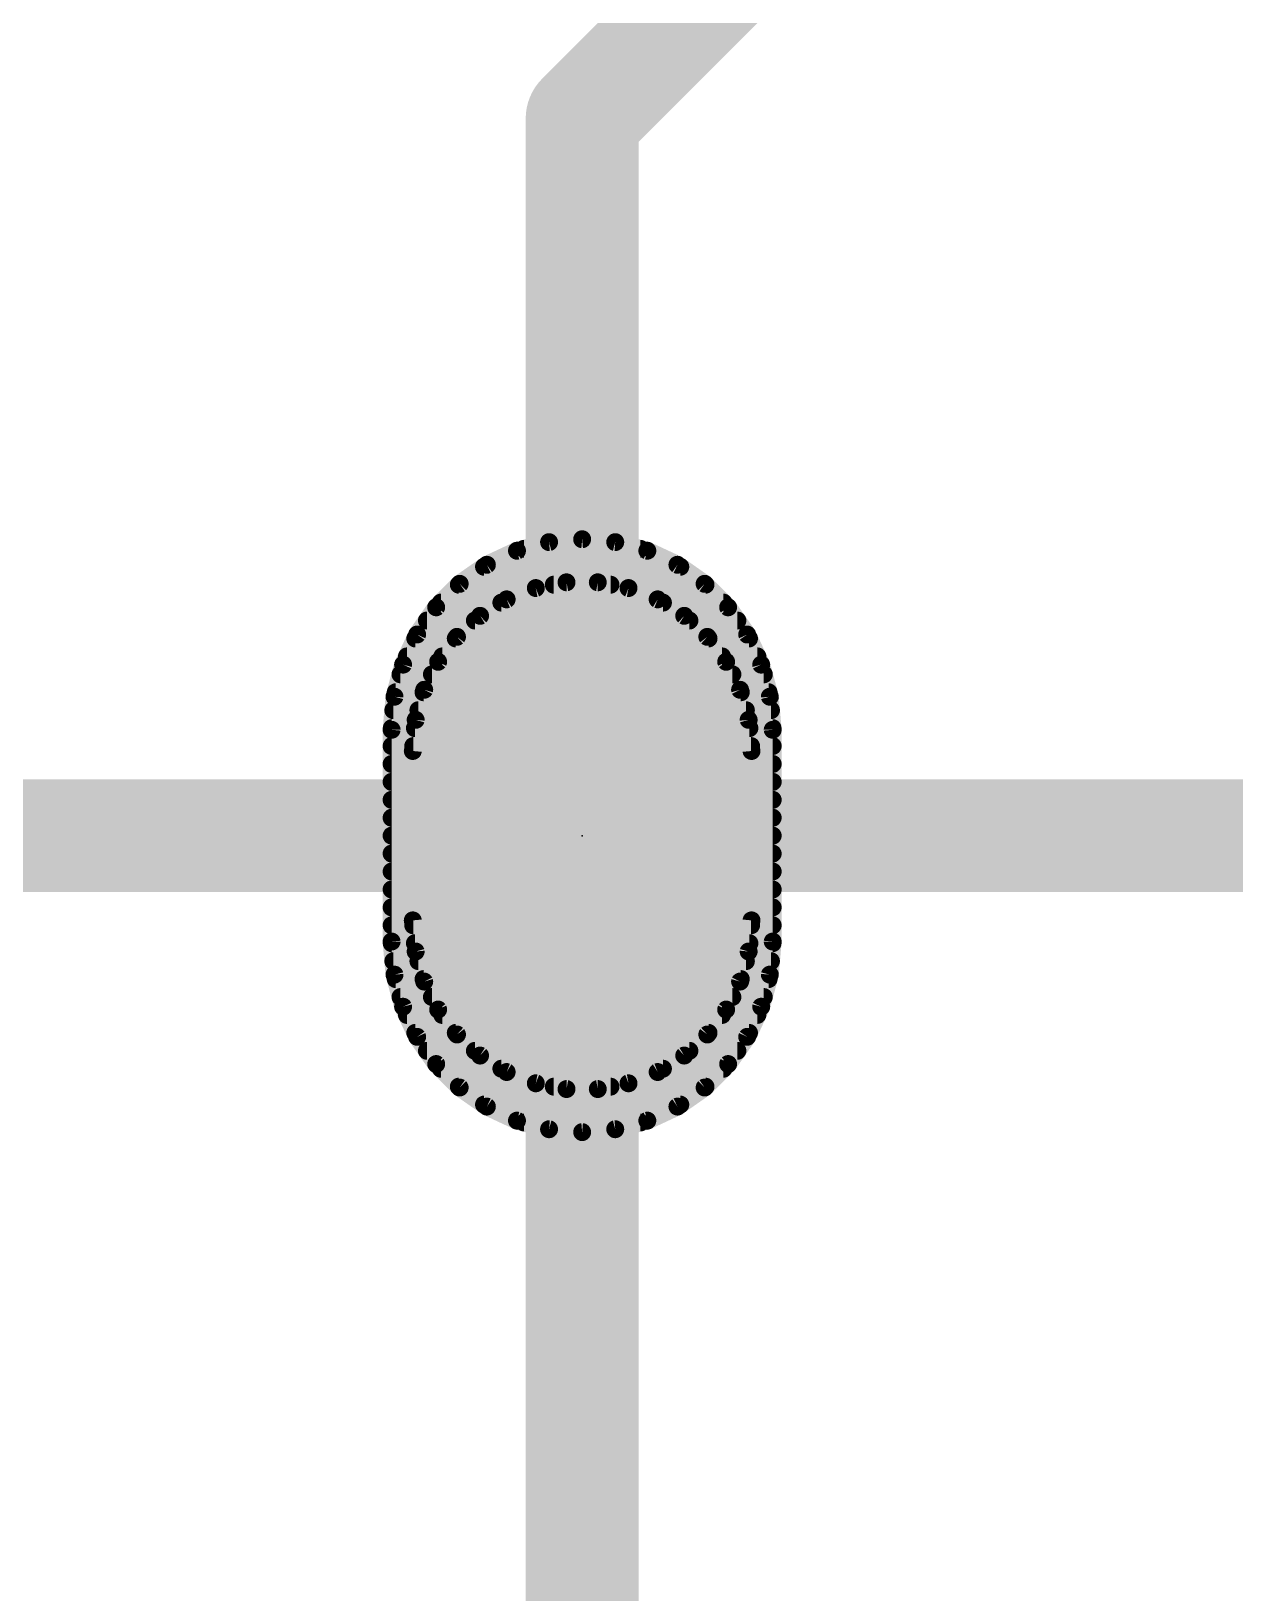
# Model space of a CAD drawing. Extents: x 1 to 105, y 18 to 66.
# Drawn here: x 50.71 to 59.23, y 44.17 to 55.23 of the extents above; entities that cross this region are included whole.
import ezdxf

# ---------------------------------------------------------------- set-up
doc = ezdxf.new("R2010")
doc.units = 0
for name, color, linetype in [('17', 122, 'CONTINUOUS'), ('2', 41, 'CONTINUOUS'), ('23', 53, 'CONTINUOUS'), ('29', 251, 'CONTINUOUS'), ('30', 251, 'CONTINUOUS'), ('4', 41, 'CONTINUOUS'), ('44', 251, 'CONTINUOUS'), ('5', 83, 'CONTINUOUS')]:
    doc.layers.add(name, color=color, linetype=linetype)

# ---------------------------------------------------------------- blocks, each defined once
blk = doc.blocks.new('RECT')
blk.add_solid([(-0.5, -0.5), (0.5, -0.5), (-0.5, 0.5), (0.5, 0.5)])
blk = doc.blocks.new('ROUNDP')
at = {"const_width": 0.5}
blk.add_lwpolyline([(0, -0.25, 1), (0, 0.25, 1), (0, -0.25)], format="xyb", dxfattribs=at)

msp = doc.modelspace()

# ---------------------------------------------------------------- linework, layer by layer
at = {"layer": '2', "const_width": 0.127}
for points in [[(54.3756, 51.6095), (54.1483, 51.5486)], [(54.61, 51.63), (54.3756, 51.6095)], [(54.8444, 51.6095), (54.61, 51.63)], [(55.0717, 51.5486), (54.8444, 51.6095)], [(54.1483, 51.5486), (53.935, 51.4491)], [(54.1983, 51.562), (55.0217, 51.562)], [(55.285, 51.4491), (55.0717, 51.5486)], [(53.935, 51.4491), (53.7422, 51.3142)], [(53.9148, 51.435), (55.3052, 51.435)], [(55.4778, 51.3142), (55.285, 51.4491)], [(53.7422, 51.3142), (53.5758, 51.1478)], [(53.7361, 51.308), (55.4839, 51.308)], [(55.6442, 51.1478), (55.4778, 51.3142)], [(53.6091, 51.181), (55.6109, 51.181)], [(53.5758, 51.1478), (53.4409, 50.955)], [(53.5102, 51.054), (55.7098, 51.054)], [(55.7791, 50.955), (55.6442, 51.1478)], [(53.4409, 50.955), (53.3414, 50.7417)], [(55.8786, 50.7417), (55.7791, 50.955)], [(53.4278, 50.927), (55.7922, 50.927)], [(53.3414, 50.7417), (53.2805, 50.5144)], [(53.3686, 50.8), (55.8514, 50.8)], [(55.9395, 50.5144), (55.8786, 50.7417)], [(53.323, 50.673), (55.897, 50.673)], [(53.2805, 50.5144), (53.26, 50.28)], [(53.289, 50.546), (55.931, 50.546)], [(55.96, 50.28), (55.9395, 50.5144)], [(53.2722, 50.419), (55.9478, 50.419)], [(53.26, 50.28), (53.26, 48.78)], [(53.2611, 50.292), (55.959, 50.292)], [(55.96, 48.78), (55.96, 50.28)], [(53.26, 50.165), (55.96, 50.165)], [(53.26, 50.038), (55.96, 50.038)], [(53.26, 49.911), (55.96, 49.911)], [(53.26, 49.784), (55.96, 49.784)], [(53.26, 49.657), (55.96, 49.657)], [(53.26, 49.53), (55.96, 49.53)], [(53.26, 49.403), (55.96, 49.403)], [(53.26, 49.276), (55.96, 49.276)], [(53.26, 49.149), (55.96, 49.149)], [(53.26, 49.022), (55.96, 49.022)], [(53.26, 48.895), (55.96, 48.895)], [(53.26, 48.78), (53.2805, 48.5456)], [(53.261, 48.768), (55.959, 48.768)], [(55.9395, 48.5456), (55.96, 48.78)], [(53.2722, 48.641), (55.9478, 48.641)], [(53.2805, 48.5456), (53.3414, 48.3183)], [(53.289, 48.514), (55.931, 48.514)], [(55.8786, 48.3183), (55.9395, 48.5456)], [(53.323, 48.387), (55.897, 48.387)], [(53.3414, 48.3183), (53.4409, 48.105)], [(55.7791, 48.105), (55.8786, 48.3183)], [(53.3686, 48.26), (55.8514, 48.26)], [(53.4278, 48.133), (55.7922, 48.133)], [(53.4409, 48.105), (53.5758, 47.9122)], [(55.6442, 47.9122), (55.7791, 48.105)], [(53.5102, 48.006), (55.7098, 48.006)], [(53.5758, 47.9122), (53.7422, 47.7458)], [(53.6091, 47.879), (55.6109, 47.879)], [(55.4778, 47.7458), (55.6442, 47.9122)], [(53.7361, 47.752), (55.4839, 47.752)], [(53.7422, 47.7458), (53.935, 47.6109)], [(55.285, 47.6109), (55.4778, 47.7458)], [(53.9148, 47.625), (55.3052, 47.625)], [(53.935, 47.6109), (54.1483, 47.5114)], [(54.1483, 47.5114), (54.3756, 47.4505)], [(54.8444, 47.4505), (55.0717, 47.5114)], [(55.0717, 47.5114), (55.285, 47.6109)], [(54.1983, 47.498), (55.0217, 47.498)], [(54.3756, 47.4505), (54.61, 47.43)], [(54.61, 47.43), (54.8444, 47.4505)]]:
    msp.add_lwpolyline(points, dxfattribs=at)
at = {"layer": '2', "const_width": 0.0635}
for points in [[(54.3728, 51.6411, 1), (54.3783, 51.5779)], [(54.3838, 51.5788, 1), (54.3674, 51.6402)], [(54.6128, 51.6616, 1), (54.6072, 51.5984)], [(54.6128, 51.5984, 1), (54.6072, 51.6616)], [(54.8526, 51.6402, 1), (54.8362, 51.5788)], [(54.8417, 51.5779, 1), (54.8472, 51.6411)], [(54.1401, 51.5793, 1), (54.1565, 51.5179)], [(54.1617, 51.5198, 1), (54.1349, 51.5774)], [(54.1983, 51.5938, 1), (54.1983, 51.5303)], [(55.0217, 51.5303, 1), (55.0217, 51.5938)], [(55.0851, 51.5774, 1), (55.0583, 51.5198)], [(55.0635, 51.5179, 1), (55.0799, 51.5793)], [(53.9148, 51.4668, 1), (53.9148, 51.4032)], [(53.9216, 51.4779, 1), (53.9484, 51.4204)], [(53.9532, 51.4231, 1), (53.9168, 51.4751)], [(55.3032, 51.4751, 1), (55.2668, 51.4231)], [(55.2716, 51.4204, 1), (55.2984, 51.4779)], [(55.3052, 51.4032, 1), (55.3052, 51.4668)], [(53.7361, 51.3398, 1), (53.7361, 51.2762)], [(53.724, 51.3402, 1), (53.7604, 51.2882)], [(53.7647, 51.2917, 1), (53.7198, 51.3366)], [(55.5002, 51.3366, 1), (55.4553, 51.2917)], [(55.4596, 51.2882, 1), (55.496, 51.3402)], [(55.4839, 51.2762, 1), (55.4839, 51.3398)], [(53.6091, 51.2128, 1), (53.6091, 51.1493)], [(55.6109, 51.1493, 1), (55.6109, 51.2128)], [(53.5102, 51.0858, 1), (53.5102, 51.0222)], [(53.5534, 51.1702, 1), (53.5983, 51.1253)], [(53.6018, 51.1296, 1), (53.5498, 51.166)], [(55.6702, 51.166, 1), (55.6182, 51.1296)], [(55.6217, 51.1253, 1), (55.6666, 51.1702)], [(55.7098, 51.0222, 1), (55.7098, 51.0858)], [(53.4149, 50.9732, 1), (53.4669, 50.9368)], [(53.4696, 50.9416, 1), (53.4121, 50.9684)], [(55.8079, 50.9684, 1), (55.7504, 50.9416)], [(55.7531, 50.9368, 1), (55.8051, 50.9732)], [(53.4278, 50.9588, 1), (53.4278, 50.8952)], [(55.7922, 50.8952, 1), (55.7922, 50.9588)], [(53.3126, 50.7551, 1), (53.3702, 50.7283)], [(53.3721, 50.7335, 1), (53.3107, 50.7499)], [(53.3686, 50.8318, 1), (53.3686, 50.7683)], [(55.9093, 50.7499, 1), (55.8479, 50.7335)], [(55.8498, 50.7283, 1), (55.9074, 50.7551)], [(55.8514, 50.7683, 1), (55.8514, 50.8318)], [(53.323, 50.7048, 1), (53.323, 50.6412)], [(55.897, 50.6412, 1), (55.897, 50.7048)], [(53.2498, 50.5226, 1), (53.3112, 50.5062)], [(53.3121, 50.5117, 1), (53.2489, 50.5172)], [(53.289, 50.5778, 1), (53.289, 50.5142)], [(55.9711, 50.5172, 1), (55.9079, 50.5117)], [(55.9088, 50.5062, 1), (55.9702, 50.5226)], [(55.931, 50.5142, 1), (55.931, 50.5778)], [(53.2722, 50.4508, 1), (53.2722, 50.3873)], [(55.9478, 50.3873, 1), (55.9478, 50.4508)], [(53.2918, 50.28, 1), (53.2283, 50.28)], [(53.2611, 50.3238, 1), (53.2611, 50.2602)], [(55.9918, 50.28, 1), (55.9282, 50.28)], [(55.959, 50.2602, 1), (55.959, 50.3238)], [(53.26, 50.1968, 1), (53.26, 50.1332)], [(53.2284, 50.2828, 1), (53.2916, 50.2772)], [(55.9284, 50.2772, 1), (55.9916, 50.2828)], [(55.96, 50.1332, 1), (55.96, 50.1968)], [(53.26, 50.0698, 1), (53.26, 50.0063)], [(55.96, 50.0063, 1), (55.96, 50.0698)], [(53.26, 49.9428, 1), (53.26, 49.8792)], [(55.96, 49.8792, 1), (55.96, 49.9428)], [(53.26, 49.8158, 1), (53.26, 49.7522)], [(55.96, 49.7522, 1), (55.96, 49.8158)], [(53.26, 49.6888, 1), (53.26, 49.6253)], [(55.96, 49.6253, 1), (55.96, 49.6888)], [(53.26, 49.5618, 1), (53.26, 49.4982)], [(55.96, 49.4982, 1), (55.96, 49.5618)], [(53.26, 49.4348, 1), (53.26, 49.3713)], [(55.96, 49.3713, 1), (55.96, 49.4348)], [(53.26, 49.3078, 1), (53.26, 49.2443)], [(55.96, 49.2443, 1), (55.96, 49.3078)], [(53.26, 49.1808, 1), (53.26, 49.1172)], [(55.96, 49.1172, 1), (55.96, 49.1808)], [(53.26, 49.0538, 1), (53.26, 48.9903)], [(55.96, 48.9903, 1), (55.96, 49.0538)], [(53.26, 48.9268, 1), (53.26, 48.8633)], [(55.96, 48.8633, 1), (55.96, 48.9268)], [(53.2916, 48.7828, 1), (53.2284, 48.7772)], [(53.2283, 48.78, 1), (53.2918, 48.78)], [(53.261, 48.7998, 1), (53.261, 48.7362)], [(55.9282, 48.78, 1), (55.9918, 48.78)], [(55.9916, 48.7772, 1), (55.9284, 48.7828)], [(55.959, 48.7362, 1), (55.959, 48.7998)], [(53.2722, 48.6728, 1), (53.2722, 48.6093)], [(55.9478, 48.6093, 1), (55.9478, 48.6728)], [(53.3112, 48.5538, 1), (53.2498, 48.5374)], [(53.2489, 48.5428, 1), (53.3121, 48.5483)], [(53.289, 48.5458, 1), (53.289, 48.4823)], [(55.9079, 48.5483, 1), (55.9711, 48.5428)], [(55.9702, 48.5374, 1), (55.9088, 48.5538)], [(55.931, 48.4823, 1), (55.931, 48.5458)], [(53.323, 48.4188, 1), (53.323, 48.3552)], [(53.3702, 48.3317, 1), (53.3126, 48.3049)], [(53.3107, 48.3101, 1), (53.3721, 48.3265)], [(55.8479, 48.3265, 1), (55.9093, 48.3101)], [(55.9074, 48.3049, 1), (55.8498, 48.3317)], [(55.897, 48.3552, 1), (55.897, 48.4188)], [(53.3686, 48.2918, 1), (53.3686, 48.2283)], [(55.8514, 48.2283, 1), (55.8514, 48.2918)], [(53.4278, 48.1648, 1), (53.4278, 48.1013)], [(53.4669, 48.1232, 1), (53.4149, 48.0868)], [(53.4121, 48.0916, 1), (53.4696, 48.1184)], [(55.7504, 48.1184, 1), (55.8079, 48.0916)], [(55.8051, 48.0868, 1), (55.7531, 48.1232)], [(55.7922, 48.1013, 1), (55.7922, 48.1648)], [(53.5102, 48.0378, 1), (53.5102, 47.9742)], [(55.7098, 47.9742, 1), (55.7098, 48.0378)], [(53.5983, 47.9347, 1), (53.5534, 47.8898)], [(53.5498, 47.894, 1), (53.6018, 47.9304)], [(53.6091, 47.9108, 1), (53.6091, 47.8473)], [(55.6109, 47.8473, 1), (55.6109, 47.9108)], [(55.6182, 47.9304, 1), (55.6702, 47.894)], [(55.6666, 47.8898, 1), (55.6217, 47.9347)], [(53.7361, 47.7838, 1), (53.7361, 47.7203)], [(53.7604, 47.7718, 1), (53.724, 47.7198)], [(53.7198, 47.7234, 1), (53.7647, 47.7683)], [(55.4553, 47.7683, 1), (55.5002, 47.7234)], [(55.496, 47.7198, 1), (55.4596, 47.7718)], [(55.4839, 47.7203, 1), (55.4839, 47.7838)], [(53.9148, 47.6568, 1), (53.9148, 47.5932)], [(55.3052, 47.5932, 1), (55.3052, 47.6568)], [(53.9484, 47.6396, 1), (53.9216, 47.5821)], [(53.9168, 47.5849, 1), (53.9532, 47.6369)], [(54.1565, 47.5421, 1), (54.1401, 47.4807)], [(54.1349, 47.4826, 1), (54.1617, 47.5402)], [(55.0583, 47.5402, 1), (55.0851, 47.4826)], [(55.0799, 47.4807, 1), (55.0635, 47.5421)], [(55.2668, 47.6369, 1), (55.3032, 47.5849)], [(55.2984, 47.5821, 1), (55.2716, 47.6396)], [(54.1983, 47.5298, 1), (54.1983, 47.4663)], [(54.3783, 47.4821, 1), (54.3728, 47.4189)], [(54.3674, 47.4198, 1), (54.3838, 47.4812)], [(54.6072, 47.4616, 1), (54.6128, 47.3984)], [(54.6072, 47.3984, 1), (54.6128, 47.4616)], [(54.8362, 47.4812, 1), (54.8526, 47.4198)], [(54.8472, 47.4189, 1), (54.8417, 47.4821)], [(55.0217, 47.4663, 1), (55.0217, 47.5298)]]:
    msp.add_lwpolyline(points, format="xyb", dxfattribs=at)
at = {"layer": '23'}
msp.add_point((54.61, 49.53), dxfattribs=at)
at = {"layer": '4'}
for points, const_width in [([(54.61, 54.61), (55.88, 55.88)], 0.8), ([(54.61, 52.28), (54.61, 54.61)], 0.8), ([(54.2816, 51.2842), (54.0751, 51.2042)], 0.127), ([(54.4993, 51.3249), (54.2816, 51.2842)], 0.127), ([(54.409, 51.308), (54.811, 51.308)], 0.127), ([(54.7207, 51.3249), (54.4993, 51.3249)], 0.127), ([(54.9384, 51.2842), (54.7207, 51.3249)], 0.127), ([(55.1449, 51.2042), (54.9384, 51.2842)], 0.127), ([(54.0751, 51.2042), (53.8868, 51.0876)], 0.127), ([(54.0376, 51.181), (55.1824, 51.181)], 0.127), ([(55.3332, 51.0876), (55.1449, 51.2042)], 0.127), ([(53.8868, 51.0876), (53.7232, 50.9384)], 0.127), ([(53.85, 51.054), (55.37, 51.054)], 0.127), ([(55.4968, 50.9384), (55.3332, 51.0876)], 0.127), ([(53.7232, 50.9384), (53.5897, 50.7617)], 0.127), ([(55.6303, 50.7617), (55.4968, 50.9384)], 0.127), ([(53.7146, 50.927), (55.5054, 50.927)], 0.127), ([(53.5897, 50.7617), (53.491, 50.5635)], 0.127), ([(53.6187, 50.8), (55.6014, 50.8)], 0.127), ([(55.729, 50.5635), (55.6303, 50.7617)], 0.127), ([(53.5456, 50.673), (55.6744, 50.673)], 0.127), ([(53.491, 50.5635), (53.4304, 50.3505)], 0.127), ([(53.4861, 50.546), (55.7339, 50.546)], 0.127), ([(55.7896, 50.3505), (55.729, 50.5635)], 0.127), ([(53.4499, 50.419), (55.7701, 50.419)], 0.127), ([(53.4304, 50.3505), (53.41, 50.13)], 0.127), ([(53.425, 50.292), (55.795, 50.292)], 0.127), ([(55.81, 50.13), (55.7896, 50.3505)], 0.127), ([(53.4132, 50.165), (55.8068, 50.165)], 0.127), ([(53.41, 50.13), (55.81, 50.13)], 0.127), ([(53.4304, 48.7095), (53.41, 48.93)], 0.127), ([(53.41, 48.93), (55.81, 48.93)], 0.127), ([(53.4132, 48.895), (55.8068, 48.895)], 0.127), ([(55.81, 48.93), (55.7896, 48.7095)], 0.127), ([(53.425, 48.768), (55.795, 48.768)], 0.127), ([(53.491, 48.4965), (53.4304, 48.7095)], 0.127), ([(53.4499, 48.641), (55.7701, 48.641)], 0.127), ([(55.7896, 48.7095), (55.729, 48.4965)], 0.127), ([(53.4861, 48.514), (55.7339, 48.514)], 0.127), ([(53.5897, 48.2983), (53.491, 48.4965)], 0.127), ([(55.729, 48.4965), (55.6303, 48.2983)], 0.127), ([(53.5456, 48.387), (55.6744, 48.387)], 0.127), ([(53.7232, 48.1216), (53.5897, 48.2983)], 0.127), ([(55.6303, 48.2983), (55.4968, 48.1216)], 0.127), ([(53.6187, 48.26), (55.6014, 48.26)], 0.127), ([(53.7146, 48.133), (55.5054, 48.133)], 0.127), ([(53.8868, 47.9724), (53.7232, 48.1216)], 0.127), ([(55.4968, 48.1216), (55.3332, 47.9724)], 0.127), ([(53.85, 48.006), (55.37, 48.006)], 0.127), ([(54.0751, 47.8558), (53.8868, 47.9724)], 0.127), ([(55.3332, 47.9724), (55.1449, 47.8558)], 0.127), ([(54.0376, 47.879), (55.1824, 47.879)], 0.127), ([(54.2816, 47.7758), (54.0751, 47.8558)], 0.127), ([(55.1449, 47.8558), (54.9384, 47.7758)], 0.127), ([(54.4993, 47.7351), (54.2816, 47.7758)], 0.127), ([(54.409, 47.752), (54.811, 47.752)], 0.127), ([(54.7207, 47.7351), (54.4993, 47.7351)], 0.127), ([(54.9384, 47.7758), (54.7207, 47.7351)], 0.127), ([(54.61, 46.78), (54.61, 44.66)], 0.8)]:
    msp.add_lwpolyline(points, dxfattribs=dict(at, const_width=const_width))
for points, const_width in [([(54.81, 54.61, 1), (54.41, 54.61)], 0.4), ([(54.4686, 54.7514, 1), (54.7514, 54.4686)], 0.4), ([(54.41, 52.28, 1), (54.81, 52.28)], 0.4), ([(54.2758, 51.3154, 1), (54.2874, 51.253)], 0.0635), ([(54.2931, 51.2546, 1), (54.2701, 51.3138)], 0.0635), ([(54.409, 51.3398, 1), (54.409, 51.2762)], 0.0635), ([(54.4993, 51.3566, 1), (54.4993, 51.2931)], 0.0635), ([(54.5051, 51.2937, 1), (54.4934, 51.3561)], 0.0635), ([(54.7266, 51.3561, 1), (54.7149, 51.2937)], 0.0635), ([(54.7207, 51.2931, 1), (54.7207, 51.3566)], 0.0635), ([(54.811, 51.2762, 1), (54.811, 51.3398)], 0.0635), ([(54.9499, 51.3138, 1), (54.9269, 51.2546)], 0.0635), ([(54.9326, 51.253, 1), (54.9442, 51.3154)], 0.0635), ([(54.0376, 51.2128, 1), (54.0376, 51.1493)], 0.0635), ([(54.0636, 51.2338, 1), (54.0866, 51.1746)], 0.0635), ([(54.0918, 51.1772, 1), (54.0584, 51.2312)], 0.0635), ([(55.1616, 51.2312, 1), (55.1282, 51.1772)], 0.0635), ([(55.1334, 51.1746, 1), (55.1564, 51.2338)], 0.0635), ([(55.1824, 51.1493, 1), (55.1824, 51.2128)], 0.0635), ([(53.85, 51.0858, 1), (53.85, 51.0222)], 0.0635), ([(53.8701, 51.1146, 1), (53.9036, 51.0606)], 0.0635), ([(53.9082, 51.0642, 1), (53.8654, 51.1111)], 0.0635), ([(55.3546, 51.1111, 1), (55.3118, 51.0642)], 0.0635), ([(55.3164, 51.0606, 1), (55.3499, 51.1146)], 0.0635), ([(55.37, 51.0222, 1), (55.37, 51.0858)], 0.0635), ([(53.7485, 50.9193, 1), (53.6979, 50.9576)], 0.0635), ([(55.5221, 50.9576, 1), (55.4715, 50.9193)], 0.0635), ([(53.7146, 50.9588, 1), (53.7146, 50.8952)], 0.0635), ([(53.7018, 50.9619, 1), (53.7446, 50.915)], 0.0635), ([(55.4754, 50.915, 1), (55.5182, 50.9619)], 0.0635), ([(55.5054, 50.8952, 1), (55.5054, 50.9588)], 0.0635), ([(53.5644, 50.7809, 1), (53.6151, 50.7426)], 0.0635), ([(53.6182, 50.7476, 1), (53.5613, 50.7759)], 0.0635), ([(53.6187, 50.8318, 1), (53.6187, 50.7683)], 0.0635), ([(55.6587, 50.7759, 1), (55.6018, 50.7476)], 0.0635), ([(55.6014, 50.7683, 1), (55.6014, 50.8318)], 0.0635), ([(55.6049, 50.7426, 1), (55.6556, 50.7809)], 0.0635), ([(53.5456, 50.7048, 1), (53.5456, 50.6412)], 0.0635), ([(55.6744, 50.6412, 1), (55.6744, 50.7048)], 0.0635), ([(53.4861, 50.5778, 1), (53.4861, 50.5142)], 0.0635), ([(53.4626, 50.5776, 1), (53.5195, 50.5493)], 0.0635), ([(53.5216, 50.5548, 1), (53.4605, 50.5722)], 0.0635), ([(55.7595, 50.5722, 1), (55.6984, 50.5548)], 0.0635), ([(55.7005, 50.5493, 1), (55.7574, 50.5776)], 0.0635), ([(55.7339, 50.5142, 1), (55.7339, 50.5778)], 0.0635), ([(53.4499, 50.4508, 1), (53.4499, 50.3873)], 0.0635), ([(55.7701, 50.3873, 1), (55.7701, 50.4508)], 0.0635), ([(53.425, 50.3238, 1), (53.425, 50.2602)], 0.0635), ([(53.3999, 50.3592, 1), (53.461, 50.3418)], 0.0635), ([(53.462, 50.3476, 1), (53.3988, 50.3534)], 0.0635), ([(55.8212, 50.3534, 1), (55.758, 50.3476)], 0.0635), ([(55.759, 50.3418, 1), (55.8201, 50.3592)], 0.0635), ([(55.795, 50.2602, 1), (55.795, 50.3238)], 0.0635), ([(53.4132, 50.1968, 1), (53.4132, 50.1332)], 0.0635), ([(55.8068, 50.1332, 1), (55.8068, 50.1968)], 0.0635), ([(53.41, 50.1618, 1), (53.41, 50.0983)], 0.0635), ([(53.3784, 50.1329, 1), (53.4416, 50.1271)], 0.0635), ([(55.7784, 50.1271, 1), (55.8416, 50.1329)], 0.0635), ([(55.81, 50.0983, 1), (55.81, 50.1618)], 0.0635), ([(53.41, 48.9618, 1), (53.41, 48.8982)], 0.0635), ([(53.4416, 48.9329, 1), (53.3784, 48.9271)], 0.0635), ([(53.4132, 48.9268, 1), (53.4132, 48.8633)], 0.0635), ([(55.8416, 48.9271, 1), (55.7784, 48.9329)], 0.0635), ([(55.8068, 48.8633, 1), (55.8068, 48.9268)], 0.0635), ([(55.81, 48.8982, 1), (55.81, 48.9618)], 0.0635), ([(53.425, 48.7998, 1), (53.425, 48.7362)], 0.0635), ([(55.795, 48.7362, 1), (55.795, 48.7998)], 0.0635), ([(53.461, 48.7182, 1), (53.3999, 48.7008)], 0.0635), ([(53.3988, 48.7066, 1), (53.462, 48.7124)], 0.0635), ([(53.4499, 48.6728, 1), (53.4499, 48.6093)], 0.0635), ([(55.758, 48.7124, 1), (55.8212, 48.7066)], 0.0635), ([(55.8201, 48.7008, 1), (55.759, 48.7182)], 0.0635), ([(55.7701, 48.6093, 1), (55.7701, 48.6728)], 0.0635), ([(53.4861, 48.5458, 1), (53.4861, 48.4823)], 0.0635), ([(55.7339, 48.4823, 1), (55.7339, 48.5458)], 0.0635), ([(53.5195, 48.5107, 1), (53.4626, 48.4824)], 0.0635), ([(53.4605, 48.4878, 1), (53.5216, 48.5052)], 0.0635), ([(55.6984, 48.5052, 1), (55.7595, 48.4878)], 0.0635), ([(55.7574, 48.4824, 1), (55.7005, 48.5107)], 0.0635), ([(53.5456, 48.4188, 1), (53.5456, 48.3552)], 0.0635), ([(53.6151, 48.3174, 1), (53.5644, 48.2791)], 0.0635), ([(53.5613, 48.2841, 1), (53.6182, 48.3124)], 0.0635), ([(55.6018, 48.3124, 1), (55.6587, 48.2841)], 0.0635), ([(55.6556, 48.2791, 1), (55.6049, 48.3174)], 0.0635), ([(55.6744, 48.3552, 1), (55.6744, 48.4188)], 0.0635), ([(53.6187, 48.2918, 1), (53.6187, 48.2283)], 0.0635), ([(55.6014, 48.2283, 1), (55.6014, 48.2918)], 0.0635), ([(53.7146, 48.1648, 1), (53.7146, 48.1013)], 0.0635), ([(53.7446, 48.145, 1), (53.7018, 48.0981)], 0.0635), ([(53.6979, 48.1024, 1), (53.7485, 48.1407)], 0.0635), ([(55.4715, 48.1407, 1), (55.5221, 48.1024)], 0.0635), ([(55.5182, 48.0981, 1), (55.4754, 48.145)], 0.0635), ([(55.5054, 48.1013, 1), (55.5054, 48.1648)], 0.0635), ([(53.85, 48.0378, 1), (53.85, 47.9742)], 0.0635), ([(53.9036, 47.9994, 1), (53.8701, 47.9454)], 0.0635), ([(53.8654, 47.9489, 1), (53.9082, 47.9958)], 0.0635), ([(55.3118, 47.9958, 1), (55.3546, 47.9489)], 0.0635), ([(55.3499, 47.9454, 1), (55.3164, 47.9994)], 0.0635), ([(55.37, 47.9742, 1), (55.37, 48.0378)], 0.0635), ([(54.0376, 47.9108, 1), (54.0376, 47.8473)], 0.0635), ([(54.0866, 47.8854, 1), (54.0636, 47.8262)], 0.0635), ([(54.0584, 47.8288, 1), (54.0918, 47.8828)], 0.0635), ([(55.1282, 47.8828, 1), (55.1616, 47.8288)], 0.0635), ([(55.1564, 47.8262, 1), (55.1334, 47.8854)], 0.0635), ([(55.1824, 47.8473, 1), (55.1824, 47.9108)], 0.0635), ([(54.2874, 47.807, 1), (54.2758, 47.7446)], 0.0635), ([(54.2701, 47.7462, 1), (54.2931, 47.8054)], 0.0635), ([(54.409, 47.7838, 1), (54.409, 47.7203)], 0.0635), ([(54.4993, 47.7669, 1), (54.4993, 47.7034)], 0.0635), ([(54.4934, 47.7039, 1), (54.5051, 47.7663)], 0.0635), ([(54.7149, 47.7663, 1), (54.7266, 47.7039)], 0.0635), ([(54.7207, 47.7034, 1), (54.7207, 47.7669)], 0.0635), ([(54.811, 47.7203, 1), (54.811, 47.7838)], 0.0635), ([(54.9269, 47.8054, 1), (54.9499, 47.7462)], 0.0635), ([(54.9442, 47.7446, 1), (54.9326, 47.807)], 0.0635), ([(54.81, 46.78, 1), (54.41, 46.78)], 0.4), ([(54.41, 44.66, 1), (54.81, 44.66)], 0.4)]:
    msp.add_lwpolyline(points, format="xyb", dxfattribs=dict(at, const_width=const_width))
at = {"layer": '44'}
for centre in [(54.61, 52.28), (54.59, 49.53), (54.61, 46.78), (54.61, 44.66)]:
    msp.add_circle(centre, 0, dxfattribs=at)
at = {"layer": '5'}
for points, const_width in [([(54.3756, 51.6095), (54.1483, 51.5486)], 0.127), ([(54.61, 51.63), (54.3756, 51.6095)], 0.127), ([(54.8444, 51.6095), (54.61, 51.63)], 0.127), ([(55.0717, 51.5486), (54.8444, 51.6095)], 0.127), ([(54.1483, 51.5486), (53.935, 51.4491)], 0.127), ([(54.1983, 51.562), (55.0217, 51.562)], 0.127), ([(55.285, 51.4491), (55.0717, 51.5486)], 0.127), ([(53.935, 51.4491), (53.7422, 51.3142)], 0.127), ([(53.9148, 51.435), (55.3052, 51.435)], 0.127), ([(55.4778, 51.3142), (55.285, 51.4491)], 0.127), ([(53.7422, 51.3142), (53.5758, 51.1478)], 0.127), ([(53.7361, 51.308), (55.4839, 51.308)], 0.127), ([(55.6442, 51.1478), (55.4778, 51.3142)], 0.127), ([(53.6091, 51.181), (55.6109, 51.181)], 0.127), ([(53.5758, 51.1478), (53.4409, 50.955)], 0.127), ([(53.5102, 51.054), (55.7098, 51.054)], 0.127), ([(55.7791, 50.955), (55.6442, 51.1478)], 0.127), ([(53.4409, 50.955), (53.3414, 50.7417)], 0.127), ([(55.8786, 50.7417), (55.7791, 50.955)], 0.127), ([(53.4278, 50.927), (55.7922, 50.927)], 0.127), ([(53.3414, 50.7417), (53.2805, 50.5144)], 0.127), ([(53.3686, 50.8), (55.8514, 50.8)], 0.127), ([(55.9395, 50.5144), (55.8786, 50.7417)], 0.127), ([(53.323, 50.673), (55.897, 50.673)], 0.127), ([(53.2805, 50.5144), (53.26, 50.28)], 0.127), ([(53.289, 50.546), (55.931, 50.546)], 0.127), ([(55.96, 50.28), (55.9395, 50.5144)], 0.127), ([(53.2722, 50.419), (55.9478, 50.419)], 0.127), ([(53.26, 50.28), (53.26, 48.78)], 0.127), ([(53.2611, 50.292), (55.959, 50.292)], 0.127), ([(55.96, 48.78), (55.96, 50.28)], 0.127), ([(53.26, 50.165), (55.96, 50.165)], 0.127), ([(53.26, 50.038), (55.96, 50.038)], 0.127), ([(54.59, 49.53), (43.16, 49.53)], 0.8), ([(53.26, 49.911), (55.96, 49.911)], 0.127), ([(66.02, 49.53), (54.59, 49.53)], 0.8), ([(53.26, 49.784), (55.96, 49.784)], 0.127), ([(53.26, 49.657), (55.96, 49.657)], 0.127), ([(53.26, 49.53), (55.96, 49.53)], 0.127), ([(53.26, 49.403), (55.96, 49.403)], 0.127), ([(53.26, 49.276), (55.96, 49.276)], 0.127), ([(53.26, 49.149), (55.96, 49.149)], 0.127), ([(53.26, 49.022), (55.96, 49.022)], 0.127), ([(53.26, 48.895), (55.96, 48.895)], 0.127), ([(53.26, 48.78), (53.2805, 48.5456)], 0.127), ([(53.261, 48.768), (55.959, 48.768)], 0.127), ([(55.9395, 48.5456), (55.96, 48.78)], 0.127), ([(53.2722, 48.641), (55.9478, 48.641)], 0.127), ([(53.2805, 48.5456), (53.3414, 48.3183)], 0.127), ([(53.289, 48.514), (55.931, 48.514)], 0.127), ([(55.8786, 48.3183), (55.9395, 48.5456)], 0.127), ([(53.323, 48.387), (55.897, 48.387)], 0.127), ([(53.3414, 48.3183), (53.4409, 48.105)], 0.127), ([(55.7791, 48.105), (55.8786, 48.3183)], 0.127), ([(53.3686, 48.26), (55.8514, 48.26)], 0.127), ([(53.4278, 48.133), (55.7922, 48.133)], 0.127), ([(53.4409, 48.105), (53.5758, 47.9122)], 0.127), ([(55.6442, 47.9122), (55.7791, 48.105)], 0.127), ([(53.5102, 48.006), (55.7098, 48.006)], 0.127), ([(53.5758, 47.9122), (53.7422, 47.7458)], 0.127), ([(53.6091, 47.879), (55.6109, 47.879)], 0.127), ([(55.4778, 47.7458), (55.6442, 47.9122)], 0.127), ([(53.7361, 47.752), (55.4839, 47.752)], 0.127), ([(53.7422, 47.7458), (53.935, 47.6109)], 0.127), ([(55.285, 47.6109), (55.4778, 47.7458)], 0.127), ([(53.9148, 47.625), (55.3052, 47.625)], 0.127), ([(53.935, 47.6109), (54.1483, 47.5114)], 0.127), ([(54.1483, 47.5114), (54.3756, 47.4505)], 0.127), ([(54.8444, 47.4505), (55.0717, 47.5114)], 0.127), ([(55.0717, 47.5114), (55.285, 47.6109)], 0.127), ([(54.1983, 47.498), (55.0217, 47.498)], 0.127), ([(54.3756, 47.4505), (54.61, 47.43)], 0.127), ([(54.61, 47.43), (54.8444, 47.4505)], 0.127)]:
    msp.add_lwpolyline(points, dxfattribs=dict(at, const_width=const_width))
for points, const_width in [([(54.3728, 51.6411, 1), (54.3783, 51.5779)], 0.0635), ([(54.3838, 51.5788, 1), (54.3674, 51.6402)], 0.0635), ([(54.6128, 51.6616, 1), (54.6072, 51.5984)], 0.0635), ([(54.6128, 51.5984, 1), (54.6072, 51.6616)], 0.0635), ([(54.8526, 51.6402, 1), (54.8362, 51.5788)], 0.0635), ([(54.8417, 51.5779, 1), (54.8472, 51.6411)], 0.0635), ([(54.1401, 51.5793, 1), (54.1565, 51.5179)], 0.0635), ([(54.1617, 51.5198, 1), (54.1349, 51.5774)], 0.0635), ([(54.1983, 51.5938, 1), (54.1983, 51.5303)], 0.0635), ([(55.0217, 51.5303, 1), (55.0217, 51.5938)], 0.0635), ([(55.0851, 51.5774, 1), (55.0583, 51.5198)], 0.0635), ([(55.0635, 51.5179, 1), (55.0799, 51.5793)], 0.0635), ([(53.9148, 51.4668, 1), (53.9148, 51.4032)], 0.0635), ([(53.9216, 51.4779, 1), (53.9484, 51.4204)], 0.0635), ([(53.9532, 51.4231, 1), (53.9168, 51.4751)], 0.0635), ([(55.3032, 51.4751, 1), (55.2668, 51.4231)], 0.0635), ([(55.2716, 51.4204, 1), (55.2984, 51.4779)], 0.0635), ([(55.3052, 51.4032, 1), (55.3052, 51.4668)], 0.0635), ([(53.7361, 51.3398, 1), (53.7361, 51.2762)], 0.0635), ([(53.724, 51.3402, 1), (53.7604, 51.2882)], 0.0635), ([(53.7647, 51.2917, 1), (53.7198, 51.3366)], 0.0635), ([(55.5002, 51.3366, 1), (55.4553, 51.2917)], 0.0635), ([(55.4596, 51.2882, 1), (55.496, 51.3402)], 0.0635), ([(55.4839, 51.2762, 1), (55.4839, 51.3398)], 0.0635), ([(53.6091, 51.2128, 1), (53.6091, 51.1493)], 0.0635), ([(55.6109, 51.1493, 1), (55.6109, 51.2128)], 0.0635), ([(53.5102, 51.0858, 1), (53.5102, 51.0222)], 0.0635), ([(53.5534, 51.1702, 1), (53.5983, 51.1253)], 0.0635), ([(53.6018, 51.1296, 1), (53.5498, 51.166)], 0.0635), ([(55.6702, 51.166, 1), (55.6182, 51.1296)], 0.0635), ([(55.6217, 51.1253, 1), (55.6666, 51.1702)], 0.0635), ([(55.7098, 51.0222, 1), (55.7098, 51.0858)], 0.0635), ([(53.4149, 50.9732, 1), (53.4669, 50.9368)], 0.0635), ([(53.4696, 50.9416, 1), (53.4121, 50.9684)], 0.0635), ([(55.8079, 50.9684, 1), (55.7504, 50.9416)], 0.0635), ([(55.7531, 50.9368, 1), (55.8051, 50.9732)], 0.0635), ([(53.4278, 50.9588, 1), (53.4278, 50.8952)], 0.0635), ([(55.7922, 50.8952, 1), (55.7922, 50.9588)], 0.0635), ([(53.3126, 50.7551, 1), (53.3702, 50.7283)], 0.0635), ([(53.3721, 50.7335, 1), (53.3107, 50.7499)], 0.0635), ([(53.3686, 50.8318, 1), (53.3686, 50.7683)], 0.0635), ([(55.9093, 50.7499, 1), (55.8479, 50.7335)], 0.0635), ([(55.8498, 50.7283, 1), (55.9074, 50.7551)], 0.0635), ([(55.8514, 50.7683, 1), (55.8514, 50.8318)], 0.0635), ([(53.323, 50.7048, 1), (53.323, 50.6412)], 0.0635), ([(55.897, 50.6412, 1), (55.897, 50.7048)], 0.0635), ([(53.2498, 50.5226, 1), (53.3112, 50.5062)], 0.0635), ([(53.3121, 50.5117, 1), (53.2489, 50.5172)], 0.0635), ([(53.289, 50.5778, 1), (53.289, 50.5142)], 0.0635), ([(55.9711, 50.5172, 1), (55.9079, 50.5117)], 0.0635), ([(55.9088, 50.5062, 1), (55.9702, 50.5226)], 0.0635), ([(55.931, 50.5142, 1), (55.931, 50.5778)], 0.0635), ([(53.2722, 50.4508, 1), (53.2722, 50.3873)], 0.0635), ([(55.9478, 50.3873, 1), (55.9478, 50.4508)], 0.0635), ([(53.2918, 50.28, 1), (53.2283, 50.28)], 0.0635), ([(53.2611, 50.3238, 1), (53.2611, 50.2602)], 0.0635), ([(55.9918, 50.28, 1), (55.9282, 50.28)], 0.0635), ([(55.959, 50.2602, 1), (55.959, 50.3238)], 0.0635), ([(53.26, 50.1968, 1), (53.26, 50.1332)], 0.0635), ([(53.2284, 50.2828, 1), (53.2916, 50.2772)], 0.0635), ([(55.9284, 50.2772, 1), (55.9916, 50.2828)], 0.0635), ([(55.96, 50.1332, 1), (55.96, 50.1968)], 0.0635), ([(53.26, 50.0698, 1), (53.26, 50.0063)], 0.0635), ([(55.96, 50.0063, 1), (55.96, 50.0698)], 0.0635), ([(53.26, 49.9428, 1), (53.26, 49.8792)], 0.0635), ([(54.59, 49.73, 1), (54.59, 49.33)], 0.4), ([(54.59, 49.33, 1), (54.59, 49.73)], 0.4), ([(55.96, 49.8792, 1), (55.96, 49.9428)], 0.0635), ([(53.26, 49.8158, 1), (53.26, 49.7522)], 0.0635), ([(55.96, 49.7522, 1), (55.96, 49.8158)], 0.0635), ([(53.26, 49.6888, 1), (53.26, 49.6253)], 0.0635), ([(55.96, 49.6253, 1), (55.96, 49.6888)], 0.0635), ([(53.26, 49.5618, 1), (53.26, 49.4982)], 0.0635), ([(55.96, 49.4982, 1), (55.96, 49.5618)], 0.0635), ([(53.26, 49.4348, 1), (53.26, 49.3713)], 0.0635), ([(55.96, 49.3713, 1), (55.96, 49.4348)], 0.0635), ([(53.26, 49.3078, 1), (53.26, 49.2443)], 0.0635), ([(55.96, 49.2443, 1), (55.96, 49.3078)], 0.0635), ([(53.26, 49.1808, 1), (53.26, 49.1172)], 0.0635), ([(55.96, 49.1172, 1), (55.96, 49.1808)], 0.0635), ([(53.26, 49.0538, 1), (53.26, 48.9903)], 0.0635), ([(55.96, 48.9903, 1), (55.96, 49.0538)], 0.0635), ([(53.26, 48.9268, 1), (53.26, 48.8633)], 0.0635), ([(55.96, 48.8633, 1), (55.96, 48.9268)], 0.0635), ([(53.2916, 48.7828, 1), (53.2284, 48.7772)], 0.0635), ([(53.2283, 48.78, 1), (53.2918, 48.78)], 0.0635), ([(53.261, 48.7998, 1), (53.261, 48.7362)], 0.0635), ([(55.9282, 48.78, 1), (55.9918, 48.78)], 0.0635), ([(55.9916, 48.7772, 1), (55.9284, 48.7828)], 0.0635), ([(55.959, 48.7362, 1), (55.959, 48.7998)], 0.0635), ([(53.2722, 48.6728, 1), (53.2722, 48.6093)], 0.0635), ([(55.9478, 48.6093, 1), (55.9478, 48.6728)], 0.0635), ([(53.3112, 48.5538, 1), (53.2498, 48.5374)], 0.0635), ([(53.2489, 48.5428, 1), (53.3121, 48.5483)], 0.0635), ([(53.289, 48.5458, 1), (53.289, 48.4823)], 0.0635), ([(55.9079, 48.5483, 1), (55.9711, 48.5428)], 0.0635), ([(55.9702, 48.5374, 1), (55.9088, 48.5538)], 0.0635), ([(55.931, 48.4823, 1), (55.931, 48.5458)], 0.0635), ([(53.323, 48.4188, 1), (53.323, 48.3552)], 0.0635), ([(53.3702, 48.3317, 1), (53.3126, 48.3049)], 0.0635), ([(53.3107, 48.3101, 1), (53.3721, 48.3265)], 0.0635), ([(55.8479, 48.3265, 1), (55.9093, 48.3101)], 0.0635), ([(55.9074, 48.3049, 1), (55.8498, 48.3317)], 0.0635), ([(55.897, 48.3552, 1), (55.897, 48.4188)], 0.0635), ([(53.3686, 48.2918, 1), (53.3686, 48.2283)], 0.0635), ([(55.8514, 48.2283, 1), (55.8514, 48.2918)], 0.0635), ([(53.4278, 48.1648, 1), (53.4278, 48.1013)], 0.0635), ([(53.4669, 48.1232, 1), (53.4149, 48.0868)], 0.0635), ([(53.4121, 48.0916, 1), (53.4696, 48.1184)], 0.0635), ([(55.7504, 48.1184, 1), (55.8079, 48.0916)], 0.0635), ([(55.8051, 48.0868, 1), (55.7531, 48.1232)], 0.0635), ([(55.7922, 48.1013, 1), (55.7922, 48.1648)], 0.0635), ([(53.5102, 48.0378, 1), (53.5102, 47.9742)], 0.0635), ([(55.7098, 47.9742, 1), (55.7098, 48.0378)], 0.0635), ([(53.5983, 47.9347, 1), (53.5534, 47.8898)], 0.0635), ([(53.5498, 47.894, 1), (53.6018, 47.9304)], 0.0635), ([(53.6091, 47.9108, 1), (53.6091, 47.8473)], 0.0635), ([(55.6109, 47.8473, 1), (55.6109, 47.9108)], 0.0635), ([(55.6182, 47.9304, 1), (55.6702, 47.894)], 0.0635), ([(55.6666, 47.8898, 1), (55.6217, 47.9347)], 0.0635), ([(53.7361, 47.7838, 1), (53.7361, 47.7203)], 0.0635), ([(53.7604, 47.7718, 1), (53.724, 47.7198)], 0.0635), ([(53.7198, 47.7234, 1), (53.7647, 47.7683)], 0.0635), ([(55.4553, 47.7683, 1), (55.5002, 47.7234)], 0.0635), ([(55.496, 47.7198, 1), (55.4596, 47.7718)], 0.0635), ([(55.4839, 47.7203, 1), (55.4839, 47.7838)], 0.0635), ([(53.9148, 47.6568, 1), (53.9148, 47.5932)], 0.0635), ([(55.3052, 47.5932, 1), (55.3052, 47.6568)], 0.0635), ([(53.9484, 47.6396, 1), (53.9216, 47.5821)], 0.0635), ([(53.9168, 47.5849, 1), (53.9532, 47.6369)], 0.0635), ([(54.1565, 47.5421, 1), (54.1401, 47.4807)], 0.0635), ([(54.1349, 47.4826, 1), (54.1617, 47.5402)], 0.0635), ([(55.0583, 47.5402, 1), (55.0851, 47.4826)], 0.0635), ([(55.0799, 47.4807, 1), (55.0635, 47.5421)], 0.0635), ([(55.2668, 47.6369, 1), (55.3032, 47.5849)], 0.0635), ([(55.2984, 47.5821, 1), (55.2716, 47.6396)], 0.0635), ([(54.1983, 47.5298, 1), (54.1983, 47.4663)], 0.0635), ([(54.3783, 47.4821, 1), (54.3728, 47.4189)], 0.0635), ([(54.3674, 47.4198, 1), (54.3838, 47.4812)], 0.0635), ([(54.6072, 47.4616, 1), (54.6128, 47.3984)], 0.0635), ([(54.6072, 47.3984, 1), (54.6128, 47.4616)], 0.0635), ([(54.8362, 47.4812, 1), (54.8526, 47.4198)], 0.0635), ([(54.8472, 47.4189, 1), (54.8417, 47.4821)], 0.0635), ([(55.0217, 47.4663, 1), (55.0217, 47.5298)], 0.0635)]:
    msp.add_lwpolyline(points, format="xyb", dxfattribs=dict(at, const_width=const_width))

# ---------------------------------------------------------------- block references
at = {"layer": '17', "xscale": 0.0002, "yscale": 0.0002, "rotation": 270}
for p in [(54.61, 52.28), (54.61, 52.28), (54.61, 52.28), (54.61, 52.28), (54.61, 52.28), (54.61, 52.28), (54.61, 52.28), (54.61, 52.28), (54.61, 52.28), (54.61, 52.28), (54.61, 52.28), (54.61, 52.28), (54.61, 52.28), (54.61, 52.28), (54.61, 52.28), (54.61, 52.28), (54.59, 49.53), (54.59, 49.53), (54.59, 49.53), (54.59, 49.53), (54.59, 49.53), (54.59, 49.53), (54.59, 49.53), (54.59, 49.53), (54.59, 49.53), (54.59, 49.53), (54.59, 49.53), (54.59, 49.53), (54.59, 49.53), (54.59, 49.53), (54.59, 49.53), (54.59, 49.53), (54.61, 46.78), (54.61, 46.78), (54.61, 46.78), (54.61, 46.78), (54.61, 46.78), (54.61, 46.78), (54.61, 46.78), (54.61, 46.78), (54.61, 46.78), (54.61, 46.78), (54.61, 46.78), (54.61, 46.78), (54.61, 46.78), (54.61, 46.78), (54.61, 46.78), (54.61, 46.78), (54.61, 44.66), (54.61, 44.66), (54.61, 44.66), (54.61, 44.66), (54.61, 44.66), (54.61, 44.66), (54.61, 44.66), (54.61, 44.66), (54.61, 44.66), (54.61, 44.66), (54.61, 44.66), (54.61, 44.66), (54.61, 44.66), (54.61, 44.66), (54.61, 44.66), (54.61, 44.66)]:
    msp.add_blockref('ROUNDP', p, dxfattribs=at)
at = {"layer": '29', "xscale": 0.2034, "yscale": 0.2034, "rotation": 270}
for p in [(54.61, 52.28), (54.59, 49.53), (54.61, 46.78), (54.61, 44.66)]:
    msp.add_blockref('ROUNDP', p, dxfattribs=at)
at = {"layer": '30', "xscale": 0.2034, "yscale": 0.2034, "rotation": 270}
for p in [(54.61, 52.28), (54.59, 49.53), (54.61, 46.78), (54.61, 44.66)]:
    msp.add_blockref('ROUNDP', p, dxfattribs=at)
at = {"layer": '4', "xscale": 2.15, "yscale": 0.8}
for p, rotation in [((54.61, 51.205), 90), ((54.61, 47.855), 270), ((54.61, 43.585), 90)]:
    msp.add_blockref('RECT', p, dxfattribs=dict(at, rotation=rotation))

doc.saveas('drawing.dxf')
